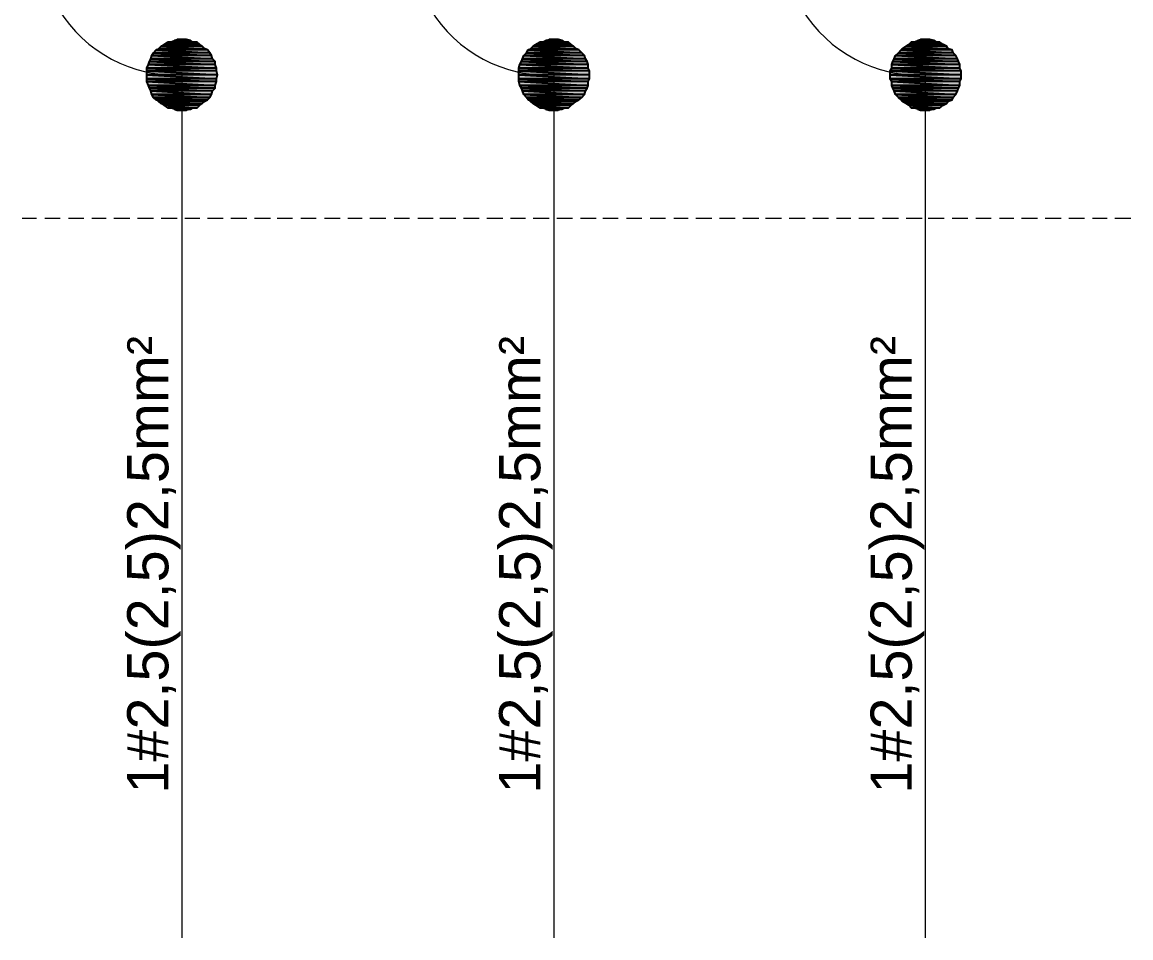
# Model space of a CAD drawing. Header units: millimetres. Extents: x 40 to 176, y -32 to 59.
# Drawn here: x 102.034 to 105.052, y 37.075 to 39.568 of the extents above; entities that cross this region are included whole.
import ezdxf

# ---------------------------------------------------------------- set-up
doc = ezdxf.new("R2010")
doc.units = ezdxf.units.MM
doc.layers.add('13 - Diagrama unifilar', color=7, linetype='Continuous', lineweight=30)
doc.styles.add('Arial0', font='arial.ttf', dxfattribs={"height": 3.14658})

msp = doc.modelspace()

# ---------------------------------------------------------------- hatches: boundary and pattern name
at = {"layer": '13 - Diagrama unifilar', "true_color": 0x000007}
h = msp.add_hatch(color=7, dxfattribs=at)
h.paths.add_polyline_path([(102.5103, 39.514), (102.4307, 39.514), (102.5173, 39.507)])
h.paths.add_polyline_path([(102.4307, 39.514), (102.5173, 39.507), (102.4209, 39.507)])
h = msp.add_hatch(color=7, dxfattribs=at)
h.paths.add_polyline_path([(102.4922, 39.5182), (102.4489, 39.5182), (102.4991, 39.514)])
h.paths.add_polyline_path([(102.4489, 39.5182), (102.4991, 39.514), (102.4377, 39.514)])
h = msp.add_hatch(color=7, dxfattribs=at)
h.paths.add_polyline_path([(102.481, 39.521), (102.4558, 39.521), (102.4922, 39.5182)])
h.paths.add_polyline_path([(102.4558, 39.521), (102.4922, 39.5182), (102.4489, 39.5182)])
h = msp.add_hatch(color=7, dxfattribs=at)
h.paths.add_polyline_path([(103.5216, 39.514), (103.4433, 39.514), (103.5286, 39.507)])
h.paths.add_polyline_path([(103.4433, 39.514), (103.5286, 39.507), (103.4322, 39.507)])
h = msp.add_hatch(color=7, dxfattribs=at)
h.paths.add_polyline_path([(103.5034, 39.5182), (103.4601, 39.5182), (103.5104, 39.514)])
h.paths.add_polyline_path([(103.4601, 39.5182), (103.5104, 39.514), (103.4503, 39.514)])
h = msp.add_hatch(color=7, dxfattribs=at)
h.paths.add_polyline_path([(103.4936, 39.521), (103.4685, 39.521), (103.5034, 39.5182)])
h.paths.add_polyline_path([(103.4685, 39.521), (103.5034, 39.5182), (103.4601, 39.5182)])
h = msp.add_hatch(color=7, dxfattribs=at)
h.paths.add_polyline_path([(104.5328, 39.514), (104.4546, 39.514), (104.5412, 39.507)])
h.paths.add_polyline_path([(104.4546, 39.514), (104.5412, 39.507), (104.4476, 39.507)])
h = msp.add_hatch(color=7, dxfattribs=at)
h.paths.add_polyline_path([(104.5161, 39.5182), (104.4728, 39.5182), (104.523, 39.514)])
h.paths.add_polyline_path([(104.4728, 39.5182), (104.523, 39.514), (104.4616, 39.514)])
h = msp.add_hatch(color=7, dxfattribs=at)
h.paths.add_polyline_path([(104.5049, 39.521), (104.4797, 39.521), (104.5161, 39.5182)])
h.paths.add_polyline_path([(104.4797, 39.521), (104.5161, 39.5182), (104.4728, 39.5182)])
h = msp.add_hatch(color=7, dxfattribs=at)
h.paths.add_polyline_path([(102.5452, 39.4847), (102.3916, 39.4847), (102.5494, 39.4777)])
h.paths.add_polyline_path([(102.3916, 39.4847), (102.5494, 39.4777), (102.3874, 39.4777)])
h = msp.add_hatch(color=7, dxfattribs=at)
h.paths.add_polyline_path([(102.5382, 39.4931), (102.3986, 39.4931), (102.5452, 39.4847)])
h.paths.add_polyline_path([(102.3986, 39.4931), (102.5452, 39.4847), (102.3916, 39.4847)])
h = msp.add_hatch(color=7, dxfattribs=at)
h.paths.add_polyline_path([(102.5313, 39.4958), (102.4056, 39.4958), (102.5382, 39.4931)])
h.paths.add_polyline_path([(102.4056, 39.4958), (102.5382, 39.4931), (102.3986, 39.4931)])
h = msp.add_hatch(color=7, dxfattribs=at)
h.paths.add_polyline_path([(102.5243, 39.5028), (102.4125, 39.5028), (102.5313, 39.4958)])
h.paths.add_polyline_path([(102.4125, 39.5028), (102.5313, 39.4958), (102.4056, 39.4958)])
h = msp.add_hatch(color=7, dxfattribs=at)
h.paths.add_polyline_path([(102.5173, 39.507), (102.4209, 39.507), (102.5243, 39.5028)])
h.paths.add_polyline_path([(102.4209, 39.507), (102.5243, 39.5028), (102.4125, 39.5028)])
h = msp.add_hatch(color=7, dxfattribs=at)
h.paths.add_polyline_path([(103.5579, 39.4847), (103.407, 39.4847), (103.5649, 39.4777)])
h.paths.add_polyline_path([(103.407, 39.4847), (103.5649, 39.4777), (103.4, 39.4777)])
h = msp.add_hatch(color=7, dxfattribs=at)
h.paths.add_polyline_path([(103.5495, 39.4931), (103.4112, 39.4931), (103.5579, 39.4847)])
h.paths.add_polyline_path([(103.4112, 39.4931), (103.5579, 39.4847), (103.407, 39.4847)])
h = msp.add_hatch(color=7, dxfattribs=at)
h.paths.add_polyline_path([(103.5425, 39.4958), (103.4182, 39.4958), (103.5495, 39.4931)])
h.paths.add_polyline_path([(103.4182, 39.4958), (103.5495, 39.4931), (103.4112, 39.4931)])
h = msp.add_hatch(color=7, dxfattribs=at)
h.paths.add_polyline_path([(103.5355, 39.5028), (103.4252, 39.5028), (103.5425, 39.4958)])
h.paths.add_polyline_path([(103.4252, 39.5028), (103.5425, 39.4958), (103.4182, 39.4958)])
h = msp.add_hatch(color=7, dxfattribs=at)
h.paths.add_polyline_path([(103.5286, 39.507), (103.4322, 39.507), (103.5355, 39.5028)])
h.paths.add_polyline_path([(103.4322, 39.507), (103.5355, 39.5028), (103.4252, 39.5028)])
h = msp.add_hatch(color=7, dxfattribs=at)
h.paths.add_polyline_path([(104.5691, 39.4847), (104.4197, 39.4847), (104.5761, 39.4777)])
h.paths.add_polyline_path([(104.4197, 39.4847), (104.5761, 39.4777), (104.4113, 39.4777)])
h = msp.add_hatch(color=7, dxfattribs=at)
h.paths.add_polyline_path([(104.5663, 39.4931), (104.4267, 39.4931), (104.5691, 39.4847)])
h.paths.add_polyline_path([(104.4267, 39.4931), (104.5691, 39.4847), (104.4197, 39.4847)])
h = msp.add_hatch(color=7, dxfattribs=at)
h.paths.add_polyline_path([(104.5552, 39.4958), (104.4295, 39.4958), (104.5663, 39.4931)])
h.paths.add_polyline_path([(104.4295, 39.4958), (104.5663, 39.4931), (104.4267, 39.4931)])
h = msp.add_hatch(color=7, dxfattribs=at)
h.paths.add_polyline_path([(104.551, 39.5028), (104.4406, 39.5028), (104.5552, 39.4958)])
h.paths.add_polyline_path([(104.4406, 39.5028), (104.5552, 39.4958), (104.4295, 39.4958)])
h = msp.add_hatch(color=7, dxfattribs=at)
h.paths.add_polyline_path([(104.5412, 39.507), (104.4476, 39.507), (104.551, 39.5028)])
h.paths.add_polyline_path([(104.4476, 39.507), (104.551, 39.5028), (104.4406, 39.5028)])
h = msp.add_hatch(color=7, dxfattribs=at)
h.paths.add_polyline_path([(102.5592, 39.4525), (102.3776, 39.4525), (102.5634, 39.4428)])
h.paths.add_polyline_path([(102.3776, 39.4525), (102.5634, 39.4428), (102.3734, 39.4428)])
h = msp.add_hatch(color=7, dxfattribs=at)
h.paths.add_polyline_path([(102.5592, 39.4609), (102.3804, 39.4609), (102.5592, 39.4525)])
h.paths.add_polyline_path([(102.3804, 39.4609), (102.5592, 39.4525), (102.3776, 39.4525)])
h = msp.add_hatch(color=7, dxfattribs=at)
h.paths.add_polyline_path([(102.5522, 39.4679), (102.3846, 39.4679), (102.5592, 39.4609)])
h.paths.add_polyline_path([(102.3846, 39.4679), (102.5592, 39.4609), (102.3804, 39.4609)])
h = msp.add_hatch(color=7, dxfattribs=at)
h.paths.add_polyline_path([(102.5494, 39.4777), (102.3874, 39.4777), (102.5522, 39.4679)])
h.paths.add_polyline_path([(102.3874, 39.4777), (102.5522, 39.4679), (102.3846, 39.4679)])
h = msp.add_hatch(color=7, dxfattribs=at)
h.paths.add_polyline_path([(103.5746, 39.4525), (103.3889, 39.4525), (103.5746, 39.4428)])
h.paths.add_polyline_path([(103.3889, 39.4525), (103.5746, 39.4428), (103.3861, 39.4428)])
h = msp.add_hatch(color=7, dxfattribs=at)
h.paths.add_polyline_path([(103.5719, 39.4609), (103.3931, 39.4609), (103.5746, 39.4525)])
h.paths.add_polyline_path([(103.3931, 39.4609), (103.5746, 39.4525), (103.3889, 39.4525)])
h = msp.add_hatch(color=7, dxfattribs=at)
h.paths.add_polyline_path([(103.5677, 39.4679), (103.3959, 39.4679), (103.5719, 39.4609)])
h.paths.add_polyline_path([(103.3959, 39.4679), (103.5719, 39.4609), (103.3931, 39.4609)])
h = msp.add_hatch(color=7, dxfattribs=at)
h.paths.add_polyline_path([(103.5649, 39.4777), (103.4, 39.4777), (103.5677, 39.4679)])
h.paths.add_polyline_path([(103.4, 39.4777), (103.5677, 39.4679), (103.3959, 39.4679)])
h = msp.add_hatch(color=7, dxfattribs=at)
h.paths.add_polyline_path([(104.5831, 39.4609), (104.4043, 39.4609), (104.5873, 39.4525)])
h.paths.add_polyline_path([(104.4043, 39.4609), (104.5873, 39.4525), (104.4015, 39.4525)])
h = msp.add_hatch(color=7, dxfattribs=at)
h.paths.add_polyline_path([(104.5873, 39.4525), (104.4015, 39.4525), (104.5873, 39.4428)])
h.paths.add_polyline_path([(104.4015, 39.4525), (104.5873, 39.4428), (104.4015, 39.4428)])
h = msp.add_hatch(color=7, dxfattribs=at)
h.paths.add_polyline_path([(104.5803, 39.4679), (104.4085, 39.4679), (104.5831, 39.4609)])
h.paths.add_polyline_path([(104.4085, 39.4679), (104.5831, 39.4609), (104.4043, 39.4609)])
h = msp.add_hatch(color=7, dxfattribs=at)
h.paths.add_polyline_path([(104.5761, 39.4777), (104.4113, 39.4777), (104.5803, 39.4679)])
h.paths.add_polyline_path([(104.4113, 39.4777), (104.5803, 39.4679), (104.4085, 39.4679)])
h = msp.add_hatch(color=7, dxfattribs=at)
h.paths.add_polyline_path([(102.5634, 39.4428), (102.3734, 39.4428), (102.5634, 39.4358)])
h.paths.add_polyline_path([(102.3734, 39.4428), (102.5634, 39.4358), (102.3734, 39.4358)])
h = msp.add_hatch(color=7, dxfattribs=at)
h.paths.add_polyline_path([(102.5634, 39.4358), (102.3734, 39.4358), (102.5662, 39.4246)])
h.paths.add_polyline_path([(102.3734, 39.4358), (102.5662, 39.4246), (102.3734, 39.4246)])
h = msp.add_hatch(color=7, dxfattribs=at)
h.paths.add_polyline_path([(102.5662, 39.4246), (102.3734, 39.4246), (102.5634, 39.4134)])
h.paths.add_polyline_path([(102.3734, 39.4246), (102.5634, 39.4134), (102.3734, 39.4134)])
h = msp.add_hatch(color=7, dxfattribs=at)
h.paths.add_polyline_path([(103.5746, 39.4428), (103.3861, 39.4428), (103.5788, 39.4358)])
h.paths.add_polyline_path([(103.3861, 39.4428), (103.5788, 39.4358), (103.3861, 39.4358)])
h = msp.add_hatch(color=7, dxfattribs=at)
h.paths.add_polyline_path([(103.5788, 39.4358), (103.3861, 39.4358), (103.5788, 39.4246)])
h.paths.add_polyline_path([(103.3861, 39.4358), (103.5788, 39.4246), (103.3861, 39.4246)])
h = msp.add_hatch(color=7, dxfattribs=at)
h.paths.add_polyline_path([(103.5788, 39.4246), (103.3861, 39.4246), (103.5788, 39.4134)])
h.paths.add_polyline_path([(103.3861, 39.4246), (103.5788, 39.4134), (103.3861, 39.4134)])
h = msp.add_hatch(color=7, dxfattribs=at)
h.paths.add_polyline_path([(104.5873, 39.4428), (104.4015, 39.4428), (104.5901, 39.4358)])
h.paths.add_polyline_path([(104.4015, 39.4428), (104.5901, 39.4358), (104.3973, 39.4358)])
h = msp.add_hatch(color=7, dxfattribs=at)
h.paths.add_polyline_path([(104.5901, 39.4358), (104.3973, 39.4358), (104.5901, 39.4246)])
h.paths.add_polyline_path([(104.3973, 39.4358), (104.5901, 39.4246), (104.3973, 39.4246)])
h = msp.add_hatch(color=7, dxfattribs=at)
h.paths.add_polyline_path([(104.5901, 39.4246), (104.3973, 39.4246), (104.5901, 39.4134)])
h.paths.add_polyline_path([(104.3973, 39.4246), (104.5901, 39.4134), (104.3973, 39.4134)])
h = msp.add_hatch(color=7, dxfattribs=at)
h.paths.add_polyline_path([(102.5634, 39.4134), (102.3734, 39.4134), (102.5634, 39.4065)])
h.paths.add_polyline_path([(102.3734, 39.4134), (102.5634, 39.4065), (102.3734, 39.4065)])
h = msp.add_hatch(color=7, dxfattribs=at)
h.paths.add_polyline_path([(102.5634, 39.4065), (102.3734, 39.4065), (102.5592, 39.3953)])
h.paths.add_polyline_path([(102.3734, 39.4065), (102.5592, 39.3953), (102.3776, 39.3953)])
h = msp.add_hatch(color=7, dxfattribs=at)
h.paths.add_polyline_path([(102.5592, 39.3953), (102.3776, 39.3953), (102.5592, 39.3883)])
h.paths.add_polyline_path([(102.3776, 39.3953), (102.5592, 39.3883), (102.3804, 39.3883)])
h = msp.add_hatch(color=7, dxfattribs=at)
h.paths.add_polyline_path([(103.5788, 39.4134), (103.3861, 39.4134), (103.5746, 39.4065)])
h.paths.add_polyline_path([(103.3861, 39.4134), (103.5746, 39.4065), (103.3861, 39.4065)])
h = msp.add_hatch(color=7, dxfattribs=at)
h.paths.add_polyline_path([(103.5746, 39.4065), (103.3861, 39.4065), (103.5746, 39.3953)])
h.paths.add_polyline_path([(103.3861, 39.4065), (103.5746, 39.3953), (103.3889, 39.3953)])
h = msp.add_hatch(color=7, dxfattribs=at)
h.paths.add_polyline_path([(103.5746, 39.3953), (103.3889, 39.3953), (103.5719, 39.3883)])
h.paths.add_polyline_path([(103.3889, 39.3953), (103.5719, 39.3883), (103.3931, 39.3883)])
h = msp.add_hatch(color=7, dxfattribs=at)
h.paths.add_polyline_path([(104.5901, 39.4134), (104.3973, 39.4134), (104.5873, 39.4065)])
h.paths.add_polyline_path([(104.3973, 39.4134), (104.5873, 39.4065), (104.4015, 39.4065)])
h = msp.add_hatch(color=7, dxfattribs=at)
h.paths.add_polyline_path([(104.5873, 39.4065), (104.4015, 39.4065), (104.5873, 39.3953)])
h.paths.add_polyline_path([(104.4015, 39.4065), (104.5873, 39.3953), (104.4015, 39.3953)])
h = msp.add_hatch(color=7, dxfattribs=at)
h.paths.add_polyline_path([(104.5873, 39.3953), (104.4015, 39.3953), (104.5831, 39.3883)])
h.paths.add_polyline_path([(104.4015, 39.3953), (104.5831, 39.3883), (104.4043, 39.3883)])
h = msp.add_hatch(color=7, dxfattribs=at)
h.paths.add_polyline_path([(102.5592, 39.3883), (102.3804, 39.3883), (102.5522, 39.3813)])
h.paths.add_polyline_path([(102.3804, 39.3883), (102.5522, 39.3813), (102.3846, 39.3813)])
h = msp.add_hatch(color=7, dxfattribs=at)
h.paths.add_polyline_path([(102.5522, 39.3813), (102.3846, 39.3813), (102.5494, 39.3715)])
h.paths.add_polyline_path([(102.3846, 39.3813), (102.5494, 39.3715), (102.3874, 39.3715)])
h = msp.add_hatch(color=7, dxfattribs=at)
h.paths.add_polyline_path([(102.5494, 39.3715), (102.3874, 39.3715), (102.5452, 39.3632)])
h.paths.add_polyline_path([(102.3874, 39.3715), (102.5452, 39.3632), (102.3916, 39.3632)])
h = msp.add_hatch(color=7, dxfattribs=at)
h.paths.add_polyline_path([(102.5452, 39.3632), (102.3916, 39.3632), (102.5382, 39.3562)])
h.paths.add_polyline_path([(102.3916, 39.3632), (102.5382, 39.3562), (102.3986, 39.3562)])
h = msp.add_hatch(color=7, dxfattribs=at)
h.paths.add_polyline_path([(103.5719, 39.3883), (103.3931, 39.3883), (103.5677, 39.3813)])
h.paths.add_polyline_path([(103.3931, 39.3883), (103.5677, 39.3813), (103.3959, 39.3813)])
h = msp.add_hatch(color=7, dxfattribs=at)
h.paths.add_polyline_path([(103.5677, 39.3813), (103.3959, 39.3813), (103.5649, 39.3715)])
h.paths.add_polyline_path([(103.3959, 39.3813), (103.5649, 39.3715), (103.4, 39.3715)])
h = msp.add_hatch(color=7, dxfattribs=at)
h.paths.add_polyline_path([(103.5649, 39.3715), (103.4, 39.3715), (103.5579, 39.3632)])
h.paths.add_polyline_path([(103.4, 39.3715), (103.5579, 39.3632), (103.407, 39.3632)])
h = msp.add_hatch(color=7, dxfattribs=at)
h.paths.add_polyline_path([(103.5579, 39.3632), (103.407, 39.3632), (103.5495, 39.3562)])
h.paths.add_polyline_path([(103.407, 39.3632), (103.5495, 39.3562), (103.4112, 39.3562)])
h = msp.add_hatch(color=7, dxfattribs=at)
h.paths.add_polyline_path([(104.5831, 39.3883), (104.4043, 39.3883), (104.5803, 39.3813)])
h.paths.add_polyline_path([(104.4043, 39.3883), (104.5803, 39.3813), (104.4085, 39.3813)])
h = msp.add_hatch(color=7, dxfattribs=at)
h.paths.add_polyline_path([(104.5803, 39.3813), (104.4085, 39.3813), (104.5761, 39.3715)])
h.paths.add_polyline_path([(104.4085, 39.3813), (104.5761, 39.3715), (104.4113, 39.3715)])
h = msp.add_hatch(color=7, dxfattribs=at)
h.paths.add_polyline_path([(104.5761, 39.3715), (104.4113, 39.3715), (104.5691, 39.3632)])
h.paths.add_polyline_path([(104.4113, 39.3715), (104.5691, 39.3632), (104.4197, 39.3632)])
h = msp.add_hatch(color=7, dxfattribs=at)
h.paths.add_polyline_path([(104.5691, 39.3632), (104.4197, 39.3632), (104.5663, 39.3562)])
h.paths.add_polyline_path([(104.4197, 39.3632), (104.5663, 39.3562), (104.4267, 39.3562)])
h = msp.add_hatch(color=7, dxfattribs=at)
h.paths.add_polyline_path([(102.5382, 39.3562), (102.3986, 39.3562), (102.5313, 39.3534)])
h.paths.add_polyline_path([(102.3986, 39.3562), (102.5313, 39.3534), (102.4056, 39.3534)])
h = msp.add_hatch(color=7, dxfattribs=at)
h.paths.add_polyline_path([(102.5313, 39.3534), (102.4056, 39.3534), (102.5243, 39.3464)])
h.paths.add_polyline_path([(102.4056, 39.3534), (102.5243, 39.3464), (102.4125, 39.3464)])
h = msp.add_hatch(color=7, dxfattribs=at)
h.paths.add_polyline_path([(102.5243, 39.3464), (102.4125, 39.3464), (102.5173, 39.3422)])
h.paths.add_polyline_path([(102.4125, 39.3464), (102.5173, 39.3422), (102.4209, 39.3422)])
h = msp.add_hatch(color=7, dxfattribs=at)
h.paths.add_polyline_path([(102.5173, 39.3422), (102.4209, 39.3422), (102.5103, 39.3352)])
h.paths.add_polyline_path([(102.4209, 39.3422), (102.5103, 39.3352), (102.4307, 39.3352)])
h = msp.add_hatch(color=7, dxfattribs=at)
h.paths.add_polyline_path([(102.4991, 39.3352), (102.4377, 39.3352), (102.4922, 39.331)])
h.paths.add_polyline_path([(102.4377, 39.3352), (102.4922, 39.331), (102.4489, 39.331)])
h = msp.add_hatch(color=7, dxfattribs=at)
h.paths.add_polyline_path([(102.4489, 39.331), (102.4558, 39.3282), (102.481, 39.3282)])
h.paths.add_polyline_path([(102.4558, 39.3282), (102.481, 39.3282), (102.474, 39.3282)])
for points in [[(102.4489, 39.331), (102.4922, 39.331), (102.481, 39.3282)], [(103.4601, 39.331), (103.5034, 39.331), (103.4936, 39.3282)], [(104.4728, 39.331), (104.5161, 39.331), (104.5049, 39.3282)]]:
    msp.add_hatch(color=7, dxfattribs=at).paths.add_polyline_path(points)
h = msp.add_hatch(color=7, dxfattribs=at)
h.paths.add_polyline_path([(103.5495, 39.3562), (103.4112, 39.3562), (103.5425, 39.3534)])
h.paths.add_polyline_path([(103.4112, 39.3562), (103.5425, 39.3534), (103.4182, 39.3534)])
h = msp.add_hatch(color=7, dxfattribs=at)
h.paths.add_polyline_path([(103.5425, 39.3534), (103.4182, 39.3534), (103.5355, 39.3464)])
h.paths.add_polyline_path([(103.4182, 39.3534), (103.5355, 39.3464), (103.4252, 39.3464)])
h = msp.add_hatch(color=7, dxfattribs=at)
h.paths.add_polyline_path([(103.5355, 39.3464), (103.4252, 39.3464), (103.5286, 39.3422)])
h.paths.add_polyline_path([(103.4252, 39.3464), (103.5286, 39.3422), (103.4322, 39.3422)])
h = msp.add_hatch(color=7, dxfattribs=at)
h.paths.add_polyline_path([(103.5286, 39.3422), (103.4322, 39.3422), (103.5216, 39.3352)])
h.paths.add_polyline_path([(103.4322, 39.3422), (103.5216, 39.3352), (103.4433, 39.3352)])
h = msp.add_hatch(color=7, dxfattribs=at)
h.paths.add_polyline_path([(103.5104, 39.3352), (103.4503, 39.3352), (103.5034, 39.331)])
h.paths.add_polyline_path([(103.4503, 39.3352), (103.5034, 39.331), (103.4601, 39.331)])
h = msp.add_hatch(color=7, dxfattribs=at)
h.paths.add_polyline_path([(103.4601, 39.331), (103.4685, 39.3282), (103.4936, 39.3282)])
h.paths.add_polyline_path([(103.4685, 39.3282), (103.4936, 39.3282), (103.4853, 39.3282)])
h = msp.add_hatch(color=7, dxfattribs=at)
h.paths.add_polyline_path([(104.5663, 39.3562), (104.4267, 39.3562), (104.5552, 39.3534)])
h.paths.add_polyline_path([(104.4267, 39.3562), (104.5552, 39.3534), (104.4295, 39.3534)])
h = msp.add_hatch(color=7, dxfattribs=at)
h.paths.add_polyline_path([(104.5552, 39.3534), (104.4295, 39.3534), (104.551, 39.3464)])
h.paths.add_polyline_path([(104.4295, 39.3534), (104.551, 39.3464), (104.4406, 39.3464)])
h = msp.add_hatch(color=7, dxfattribs=at)
h.paths.add_polyline_path([(104.551, 39.3464), (104.4406, 39.3464), (104.5412, 39.3422)])
h.paths.add_polyline_path([(104.4406, 39.3464), (104.5412, 39.3422), (104.4476, 39.3422)])
h = msp.add_hatch(color=7, dxfattribs=at)
h.paths.add_polyline_path([(104.5412, 39.3422), (104.4476, 39.3422), (104.5328, 39.3352)])
h.paths.add_polyline_path([(104.4476, 39.3422), (104.5328, 39.3352), (104.4546, 39.3352)])
h = msp.add_hatch(color=7, dxfattribs=at)
h.paths.add_polyline_path([(104.523, 39.3352), (104.4616, 39.3352), (104.5161, 39.331)])
h.paths.add_polyline_path([(104.4616, 39.3352), (104.5161, 39.331), (104.4728, 39.331)])
h = msp.add_hatch(color=7, dxfattribs=at)
h.paths.add_polyline_path([(104.4728, 39.331), (104.4797, 39.3282), (104.5049, 39.3282)])
h.paths.add_polyline_path([(104.4797, 39.3282), (104.5049, 39.3282), (104.4979, 39.3282)])

# ---------------------------------------------------------------- linework, layer by layer
at = {"layer": '13 - Diagrama unifilar', "color": 7, "linetype": 'Continuous', "lineweight": -2, "true_color": 0x000007}
for points in [[(102.4307, 39.514), (102.5173, 39.507), (102.4209, 39.507)], [(102.4377, 39.514), (102.5103, 39.514), (102.4307, 39.514)], [(102.5103, 39.514), (102.4307, 39.514), (102.5173, 39.507)], [(102.4489, 39.5182), (102.4991, 39.514), (102.4377, 39.514)], [(102.4991, 39.514), (102.4377, 39.514), (102.5103, 39.514)], [(102.4558, 39.521), (102.4922, 39.5182), (102.4489, 39.5182)], [(102.4922, 39.5182), (102.4489, 39.5182), (102.4991, 39.514)], [(102.474, 39.521), (102.481, 39.521), (102.4558, 39.521)], [(102.481, 39.521), (102.4558, 39.521), (102.4922, 39.5182)], [(103.4433, 39.514), (103.5286, 39.507), (103.4322, 39.507)], [(103.4503, 39.514), (103.5216, 39.514), (103.4433, 39.514)], [(103.5216, 39.514), (103.4433, 39.514), (103.5286, 39.507)], [(103.4601, 39.5182), (103.5104, 39.514), (103.4503, 39.514)], [(103.5104, 39.514), (103.4503, 39.514), (103.5216, 39.514)], [(103.4685, 39.521), (103.5034, 39.5182), (103.4601, 39.5182)], [(103.5034, 39.5182), (103.4601, 39.5182), (103.5104, 39.514)], [(103.4853, 39.521), (103.4936, 39.521), (103.4685, 39.521)], [(103.4936, 39.521), (103.4685, 39.521), (103.5034, 39.5182)], [(104.4546, 39.514), (104.5412, 39.507), (104.4476, 39.507)], [(104.4616, 39.514), (104.5328, 39.514), (104.4546, 39.514)], [(104.5328, 39.514), (104.4546, 39.514), (104.5412, 39.507)], [(104.4728, 39.5182), (104.523, 39.514), (104.4616, 39.514)], [(104.523, 39.514), (104.4616, 39.514), (104.5328, 39.514)], [(104.4797, 39.521), (104.5161, 39.5182), (104.4728, 39.5182)], [(104.5161, 39.5182), (104.4728, 39.5182), (104.523, 39.514)], [(104.4979, 39.521), (104.5049, 39.521), (104.4797, 39.521)], [(104.5049, 39.521), (104.4797, 39.521), (104.5161, 39.5182)], [(102.3916, 39.4847), (102.5494, 39.4777), (102.3874, 39.4777)], [(102.3986, 39.4931), (102.5452, 39.4847), (102.3916, 39.4847)], [(102.5452, 39.4847), (102.3916, 39.4847), (102.5494, 39.4777)], [(102.4056, 39.4958), (102.5382, 39.4931), (102.3986, 39.4931)], [(102.5382, 39.4931), (102.3986, 39.4931), (102.5452, 39.4847)], [(102.4125, 39.5028), (102.5313, 39.4958), (102.4056, 39.4958)], [(102.5313, 39.4958), (102.4056, 39.4958), (102.5382, 39.4931)], [(102.4209, 39.507), (102.5243, 39.5028), (102.4125, 39.5028)], [(102.5243, 39.5028), (102.4125, 39.5028), (102.5313, 39.4958)], [(102.5173, 39.507), (102.4209, 39.507), (102.5243, 39.5028)], [(103.407, 39.4847), (103.5649, 39.4777), (103.4, 39.4777)], [(103.4112, 39.4931), (103.5579, 39.4847), (103.407, 39.4847)], [(103.5579, 39.4847), (103.407, 39.4847), (103.5649, 39.4777)], [(103.4182, 39.4958), (103.5495, 39.4931), (103.4112, 39.4931)], [(103.5495, 39.4931), (103.4112, 39.4931), (103.5579, 39.4847)], [(103.4252, 39.5028), (103.5425, 39.4958), (103.4182, 39.4958)], [(103.5425, 39.4958), (103.4182, 39.4958), (103.5495, 39.4931)], [(103.4322, 39.507), (103.5355, 39.5028), (103.4252, 39.5028)], [(103.5355, 39.5028), (103.4252, 39.5028), (103.5425, 39.4958)], [(103.5286, 39.507), (103.4322, 39.507), (103.5355, 39.5028)], [(104.4197, 39.4847), (104.5761, 39.4777), (104.4113, 39.4777)], [(104.4267, 39.4931), (104.5691, 39.4847), (104.4197, 39.4847)], [(104.5691, 39.4847), (104.4197, 39.4847), (104.5761, 39.4777)], [(104.4295, 39.4958), (104.5663, 39.4931), (104.4267, 39.4931)], [(104.5663, 39.4931), (104.4267, 39.4931), (104.5691, 39.4847)], [(104.4406, 39.5028), (104.5552, 39.4958), (104.4295, 39.4958)], [(104.5552, 39.4958), (104.4295, 39.4958), (104.5663, 39.4931)], [(104.4476, 39.507), (104.551, 39.5028), (104.4406, 39.5028)], [(104.551, 39.5028), (104.4406, 39.5028), (104.5552, 39.4958)], [(104.5412, 39.507), (104.4476, 39.507), (104.551, 39.5028)], [(102.3776, 39.4525), (102.5634, 39.4428), (102.3734, 39.4428)], [(102.3804, 39.4609), (102.5592, 39.4525), (102.3776, 39.4525)], [(102.5592, 39.4525), (102.3776, 39.4525), (102.5634, 39.4428)], [(102.3846, 39.4679), (102.5592, 39.4609), (102.3804, 39.4609)], [(102.5592, 39.4609), (102.3804, 39.4609), (102.5592, 39.4525)], [(102.3874, 39.4777), (102.5522, 39.4679), (102.3846, 39.4679)], [(102.5522, 39.4679), (102.3846, 39.4679), (102.5592, 39.4609)], [(102.5494, 39.4777), (102.3874, 39.4777), (102.5522, 39.4679)], [(103.3889, 39.4525), (103.5746, 39.4428), (103.3861, 39.4428)], [(103.3931, 39.4609), (103.5746, 39.4525), (103.3889, 39.4525)], [(103.5746, 39.4525), (103.3889, 39.4525), (103.5746, 39.4428)], [(103.3959, 39.4679), (103.5719, 39.4609), (103.3931, 39.4609)], [(103.5719, 39.4609), (103.3931, 39.4609), (103.5746, 39.4525)], [(103.4, 39.4777), (103.5677, 39.4679), (103.3959, 39.4679)], [(103.5677, 39.4679), (103.3959, 39.4679), (103.5719, 39.4609)], [(103.5649, 39.4777), (103.4, 39.4777), (103.5677, 39.4679)], [(104.4043, 39.4609), (104.5873, 39.4525), (104.4015, 39.4525)], [(104.5873, 39.4525), (104.4015, 39.4525), (104.5873, 39.4428)], [(104.4015, 39.4525), (104.5873, 39.4428), (104.4015, 39.4428)], [(104.4085, 39.4679), (104.5831, 39.4609), (104.4043, 39.4609)], [(104.5831, 39.4609), (104.4043, 39.4609), (104.5873, 39.4525)], [(104.4113, 39.4777), (104.5803, 39.4679), (104.4085, 39.4679)], [(104.5803, 39.4679), (104.4085, 39.4679), (104.5831, 39.4609)], [(104.5761, 39.4777), (104.4113, 39.4777), (104.5803, 39.4679)], [(102.5634, 39.4428), (102.3734, 39.4428), (102.5634, 39.4358)], [(102.3734, 39.4428), (102.5634, 39.4358), (102.3734, 39.4358)], [(102.5634, 39.4358), (102.3734, 39.4358), (102.5662, 39.4246)], [(102.3734, 39.4358), (102.5662, 39.4246), (102.3734, 39.4246)], [(102.5662, 39.4246), (102.3734, 39.4246), (102.5634, 39.4134)], [(102.3734, 39.4246), (102.5634, 39.4134), (102.3734, 39.4134)], [(103.5746, 39.4428), (103.3861, 39.4428), (103.5788, 39.4358)], [(103.3861, 39.4428), (103.5788, 39.4358), (103.3861, 39.4358)], [(103.5788, 39.4358), (103.3861, 39.4358), (103.5788, 39.4246)], [(103.3861, 39.4358), (103.5788, 39.4246), (103.3861, 39.4246)], [(103.5788, 39.4246), (103.3861, 39.4246), (103.5788, 39.4134)], [(103.3861, 39.4246), (103.5788, 39.4134), (103.3861, 39.4134)], [(104.4015, 39.4428), (104.5901, 39.4358), (104.3973, 39.4358)], [(104.5901, 39.4358), (104.3973, 39.4358), (104.5901, 39.4246)], [(104.3973, 39.4358), (104.5901, 39.4246), (104.3973, 39.4246)], [(104.5901, 39.4246), (104.3973, 39.4246), (104.5901, 39.4134)], [(104.3973, 39.4246), (104.5901, 39.4134), (104.3973, 39.4134)], [(104.5873, 39.4428), (104.4015, 39.4428), (104.5901, 39.4358)], [(102.5634, 39.4134), (102.3734, 39.4134), (102.5634, 39.4065)], [(102.3734, 39.4134), (102.5634, 39.4065), (102.3734, 39.4065)], [(102.5634, 39.4065), (102.3734, 39.4065), (102.5592, 39.3953)], [(102.3734, 39.4065), (102.5592, 39.3953), (102.3776, 39.3953)], [(102.5592, 39.3953), (102.3776, 39.3953), (102.5592, 39.3883)], [(102.3776, 39.3953), (102.5592, 39.3883), (102.3804, 39.3883)], [(103.5788, 39.4134), (103.3861, 39.4134), (103.5746, 39.4065)], [(103.3861, 39.4134), (103.5746, 39.4065), (103.3861, 39.4065)], [(103.5746, 39.4065), (103.3861, 39.4065), (103.5746, 39.3953)], [(103.3861, 39.4065), (103.5746, 39.3953), (103.3889, 39.3953)], [(103.5746, 39.3953), (103.3889, 39.3953), (103.5719, 39.3883)], [(103.3889, 39.3953), (103.5719, 39.3883), (103.3931, 39.3883)], [(104.5901, 39.4134), (104.3973, 39.4134), (104.5873, 39.4065)], [(104.3973, 39.4134), (104.5873, 39.4065), (104.4015, 39.4065)], [(104.5873, 39.4065), (104.4015, 39.4065), (104.5873, 39.3953)], [(104.4015, 39.4065), (104.5873, 39.3953), (104.4015, 39.3953)], [(104.5873, 39.3953), (104.4015, 39.3953), (104.5831, 39.3883)], [(104.4015, 39.3953), (104.5831, 39.3883), (104.4043, 39.3883)], [(102.5592, 39.3883), (102.3804, 39.3883), (102.5522, 39.3813)], [(102.3804, 39.3883), (102.5522, 39.3813), (102.3846, 39.3813)], [(102.5522, 39.3813), (102.3846, 39.3813), (102.5494, 39.3715)], [(102.3846, 39.3813), (102.5494, 39.3715), (102.3874, 39.3715)], [(102.5494, 39.3715), (102.3874, 39.3715), (102.5452, 39.3632)], [(102.3874, 39.3715), (102.5452, 39.3632), (102.3916, 39.3632)], [(102.5452, 39.3632), (102.3916, 39.3632), (102.5382, 39.3562)], [(102.3916, 39.3632), (102.5382, 39.3562), (102.3986, 39.3562)], [(103.5719, 39.3883), (103.3931, 39.3883), (103.5677, 39.3813)], [(103.3931, 39.3883), (103.5677, 39.3813), (103.3959, 39.3813)], [(103.5677, 39.3813), (103.3959, 39.3813), (103.5649, 39.3715)], [(103.3959, 39.3813), (103.5649, 39.3715), (103.4, 39.3715)], [(103.5649, 39.3715), (103.4, 39.3715), (103.5579, 39.3632)], [(103.4, 39.3715), (103.5579, 39.3632), (103.407, 39.3632)], [(103.5579, 39.3632), (103.407, 39.3632), (103.5495, 39.3562)], [(103.407, 39.3632), (103.5495, 39.3562), (103.4112, 39.3562)], [(104.5831, 39.3883), (104.4043, 39.3883), (104.5803, 39.3813)], [(104.4043, 39.3883), (104.5803, 39.3813), (104.4085, 39.3813)], [(104.5803, 39.3813), (104.4085, 39.3813), (104.5761, 39.3715)], [(104.4085, 39.3813), (104.5761, 39.3715), (104.4113, 39.3715)], [(104.5761, 39.3715), (104.4113, 39.3715), (104.5691, 39.3632)], [(104.4113, 39.3715), (104.5691, 39.3632), (104.4197, 39.3632)], [(104.5691, 39.3632), (104.4197, 39.3632), (104.5663, 39.3562)], [(104.4197, 39.3632), (104.5663, 39.3562), (104.4267, 39.3562)], [(102.5382, 39.3562), (102.3986, 39.3562), (102.5313, 39.3534)], [(102.3986, 39.3562), (102.5313, 39.3534), (102.4056, 39.3534)], [(102.5313, 39.3534), (102.4056, 39.3534), (102.5243, 39.3464)], [(102.4056, 39.3534), (102.5243, 39.3464), (102.4125, 39.3464)], [(102.5243, 39.3464), (102.4125, 39.3464), (102.5173, 39.3422)], [(102.4125, 39.3464), (102.5173, 39.3422), (102.4209, 39.3422)], [(102.5173, 39.3422), (102.4209, 39.3422), (102.5103, 39.3352)], [(102.4209, 39.3422), (102.5103, 39.3352), (102.4307, 39.3352)], [(102.5103, 39.3352), (102.4307, 39.3352), (102.4991, 39.3352)], [(102.4307, 39.3352), (102.4991, 39.3352), (102.4377, 39.3352)], [(102.4991, 39.3352), (102.4377, 39.3352), (102.4922, 39.331)], [(102.4377, 39.3352), (102.4922, 39.331), (102.4489, 39.331)], [(102.4489, 39.331), (102.4558, 39.3282), (102.481, 39.3282)], [(102.4489, 39.331), (102.4922, 39.331), (102.481, 39.3282)], [(103.5495, 39.3562), (103.4112, 39.3562), (103.5425, 39.3534)], [(103.4112, 39.3562), (103.5425, 39.3534), (103.4182, 39.3534)], [(103.5425, 39.3534), (103.4182, 39.3534), (103.5355, 39.3464)], [(103.4182, 39.3534), (103.5355, 39.3464), (103.4252, 39.3464)], [(103.5355, 39.3464), (103.4252, 39.3464), (103.5286, 39.3422)], [(103.4252, 39.3464), (103.5286, 39.3422), (103.4322, 39.3422)], [(103.5286, 39.3422), (103.4322, 39.3422), (103.5216, 39.3352)], [(103.4322, 39.3422), (103.5216, 39.3352), (103.4433, 39.3352)], [(103.5216, 39.3352), (103.4433, 39.3352), (103.5104, 39.3352)], [(103.4433, 39.3352), (103.5104, 39.3352), (103.4503, 39.3352)], [(103.5104, 39.3352), (103.4503, 39.3352), (103.5034, 39.331)], [(103.4503, 39.3352), (103.5034, 39.331), (103.4601, 39.331)], [(103.4601, 39.331), (103.4685, 39.3282), (103.4936, 39.3282)], [(103.4601, 39.331), (103.5034, 39.331), (103.4936, 39.3282)], [(104.5663, 39.3562), (104.4267, 39.3562), (104.5552, 39.3534)], [(104.4267, 39.3562), (104.5552, 39.3534), (104.4295, 39.3534)], [(104.5552, 39.3534), (104.4295, 39.3534), (104.551, 39.3464)], [(104.4295, 39.3534), (104.551, 39.3464), (104.4406, 39.3464)], [(104.551, 39.3464), (104.4406, 39.3464), (104.5412, 39.3422)], [(104.4406, 39.3464), (104.5412, 39.3422), (104.4476, 39.3422)], [(104.5412, 39.3422), (104.4476, 39.3422), (104.5328, 39.3352)], [(104.4476, 39.3422), (104.5328, 39.3352), (104.4546, 39.3352)], [(104.5328, 39.3352), (104.4546, 39.3352), (104.523, 39.3352)], [(104.4546, 39.3352), (104.523, 39.3352), (104.4616, 39.3352)], [(104.523, 39.3352), (104.4616, 39.3352), (104.5161, 39.331)], [(104.4616, 39.3352), (104.5161, 39.331), (104.4728, 39.331)], [(104.4728, 39.331), (104.4797, 39.3282), (104.5049, 39.3282)], [(104.4728, 39.331), (104.5161, 39.331), (104.5049, 39.3282)], [(102.4558, 39.3282), (102.481, 39.3282), (102.474, 39.3282)], [(103.4685, 39.3282), (103.4936, 39.3282), (103.4853, 39.3282)], [(104.4797, 39.3282), (104.5049, 39.3282), (104.4979, 39.3282)]]:
    msp.add_lwpolyline(points, close=True, dxfattribs=at)
at = {"layer": '13 - Diagrama unifilar', "color": 7, "linetype": 'Continuous', "lineweight": 20, "true_color": 0x000007}
for points in [[(102.4698, 37.0753), (102.4698, 39.4246), (102.4698, 39.4246)], [(103.4825, 37.0753), (103.4825, 39.4246), (103.4825, 39.4246)], [(104.4937, 37.0753), (104.4937, 39.4246), (104.4937, 39.4246)]]:
    msp.add_lwpolyline(points, dxfattribs=at)
at = {"layer": '13 - Diagrama unifilar', "color": 6, "linetype": 'Continuous', "lineweight": 20, "true_color": 0x000006}
for points in [[(102.034, 39.0349), (102.0731, 39.0349), (102.0731, 39.0349)], [(102.0955, 39.0349), (102.1374, 39.0349), (102.1374, 39.0349)], [(102.1597, 39.0349), (102.2016, 39.0349), (102.2016, 39.0349)], [(102.224, 39.0349), (102.2631, 39.0349), (102.2631, 39.0349)], [(102.284, 39.0349), (102.3273, 39.0349), (102.3273, 39.0349)], [(102.3483, 39.0349), (102.3916, 39.0349), (102.3916, 39.0349)], [(102.4125, 39.0349), (102.4558, 39.0349), (102.4558, 39.0349)], [(102.4768, 39.0349), (102.5173, 39.0349), (102.5173, 39.0349)], [(102.5382, 39.0349), (102.5815, 39.0349), (102.5815, 39.0349)], [(102.6025, 39.0349), (102.6458, 39.0349), (102.6458, 39.0349)], [(102.6668, 39.0349), (102.7101, 39.0349), (102.7101, 39.0349)], [(102.7282, 39.0349), (102.7701, 39.0349), (102.7701, 39.0349)], [(102.7925, 39.0349), (102.8344, 39.0349), (102.8344, 39.0349)], [(102.8567, 39.0349), (102.9, 39.0349), (102.9, 39.0349)], [(102.921, 39.0349), (102.9601, 39.0349), (102.9601, 39.0349)], [(102.981, 39.0349), (103.0243, 39.0349), (103.0243, 39.0349)], [(103.0467, 39.0349), (103.0886, 39.0349), (103.0886, 39.0349)], [(103.1109, 39.0349), (103.1528, 39.0349), (103.1528, 39.0349)], [(103.171, 39.0349), (103.2143, 39.0349), (103.2143, 39.0349)], [(103.2352, 39.0349), (103.2785, 39.0349), (103.2785, 39.0349)], [(103.2995, 39.0349), (103.3428, 39.0349), (103.3428, 39.0349)], [(103.3637, 39.0349), (103.4042, 39.0349), (103.4042, 39.0349)], [(103.4252, 39.0349), (103.4685, 39.0349), (103.4685, 39.0349)], [(103.4894, 39.0349), (103.5327, 39.0349), (103.5327, 39.0349)], [(103.5537, 39.0349), (103.597, 39.0349), (103.597, 39.0349)], [(103.6151, 39.0349), (103.6571, 39.0349), (103.6571, 39.0349)], [(103.6794, 39.0349), (103.7213, 39.0349), (103.7213, 39.0349)], [(103.7437, 39.0349), (103.7856, 39.0349), (103.7856, 39.0349)], [(103.8079, 39.0349), (103.847, 39.0349), (103.847, 39.0349)], [(103.868, 39.0349), (103.9113, 39.0349), (103.9113, 39.0349)], [(103.9322, 39.0349), (103.9755, 39.0349), (103.9755, 39.0349)], [(103.9965, 39.0349), (104.0398, 39.0349), (104.0398, 39.0349)], [(104.0579, 39.0349), (104.1012, 39.0349), (104.1012, 39.0349)], [(104.1222, 39.0349), (104.1655, 39.0349), (104.1655, 39.0349)], [(104.1864, 39.0349), (104.2297, 39.0349), (104.2297, 39.0349)], [(104.2507, 39.0349), (104.2898, 39.0349), (104.2898, 39.0349)], [(104.3121, 39.0349), (104.354, 39.0349), (104.354, 39.0349)], [(104.3764, 39.0349), (104.4197, 39.0349), (104.4197, 39.0349)], [(104.4406, 39.0349), (104.4839, 39.0349), (104.4839, 39.0349)], [(104.5007, 39.0349), (104.544, 39.0349), (104.544, 39.0349)], [(104.5663, 39.0349), (104.6082, 39.0349), (104.6082, 39.0349)], [(104.6306, 39.0349), (104.6725, 39.0349), (104.6725, 39.0349)], [(104.6948, 39.0349), (104.734, 39.0349), (104.734, 39.0349)], [(104.7549, 39.0349), (104.7982, 39.0349), (104.7982, 39.0349)], [(104.8192, 39.0349), (104.8625, 39.0349), (104.8625, 39.0349)], [(104.8834, 39.0349), (104.9267, 39.0349), (104.9267, 39.0349)], [(104.9477, 39.0349), (104.9882, 39.0349), (104.9882, 39.0349)], [(105.0091, 39.0349), (105.0524, 39.0349), (105.0524, 39.0349)]]:
    msp.add_lwpolyline(points, dxfattribs=at)
at = {"layer": '13 - Diagrama unifilar', "color": 7, "linetype": 'Continuous', "lineweight": 20, "true_color": 0x000007}
for points in [[(102.4712, 40.1635), (102.3343, 40.1719), (102.2044, 40.1034), (102.1332, 39.9861), (102.1332, 39.9861), (102.0634, 39.8688), (102.0634, 39.7207), (102.1332, 39.6034), (102.1332, 39.6034), (102.2044, 39.4861), (102.3343, 39.4176), (102.4712, 39.4246)], [(103.4825, 40.1635), (103.3456, 40.1719), (103.2157, 40.1034), (103.1458, 39.9861), (103.1458, 39.9861), (103.0746, 39.8688), (103.0746, 39.7207), (103.1458, 39.6034), (103.1458, 39.6034), (103.2157, 39.4861), (103.3456, 39.4176), (103.4825, 39.4246)], [(104.4951, 40.1635), (104.3582, 40.1719), (104.2283, 40.1034), (104.1571, 39.9861), (104.1571, 39.9861), (104.0873, 39.8688), (104.0873, 39.7207), (104.1571, 39.6034), (104.1571, 39.6034), (104.2283, 39.4861), (104.3582, 39.4176), (104.4951, 39.4246)]]:
    msp.add_open_spline(points, degree=3, knots=[0, 0, 0, 0, 0.083333, 0.083333, 0.083333, 0.083334, 0.166667, 0.166667, 0.166667, 0.166668, 1, 1, 1, 1], dxfattribs=at)

# ---------------------------------------------------------------- texts
at = {"layer": '13 - Diagrama unifilar', "color": 7, "true_color": 0x000007, "style": 'Arial0'}
for p in [(102.4321, 37.4678), (103.4447, 37.4678), (104.456, 37.4678)]:
    msp.add_text('1#2,5(2,5)2,5mm²', height=0.112236, rotation=90, dxfattribs=at).set_placement(p)

doc.saveas('drawing.dxf')
